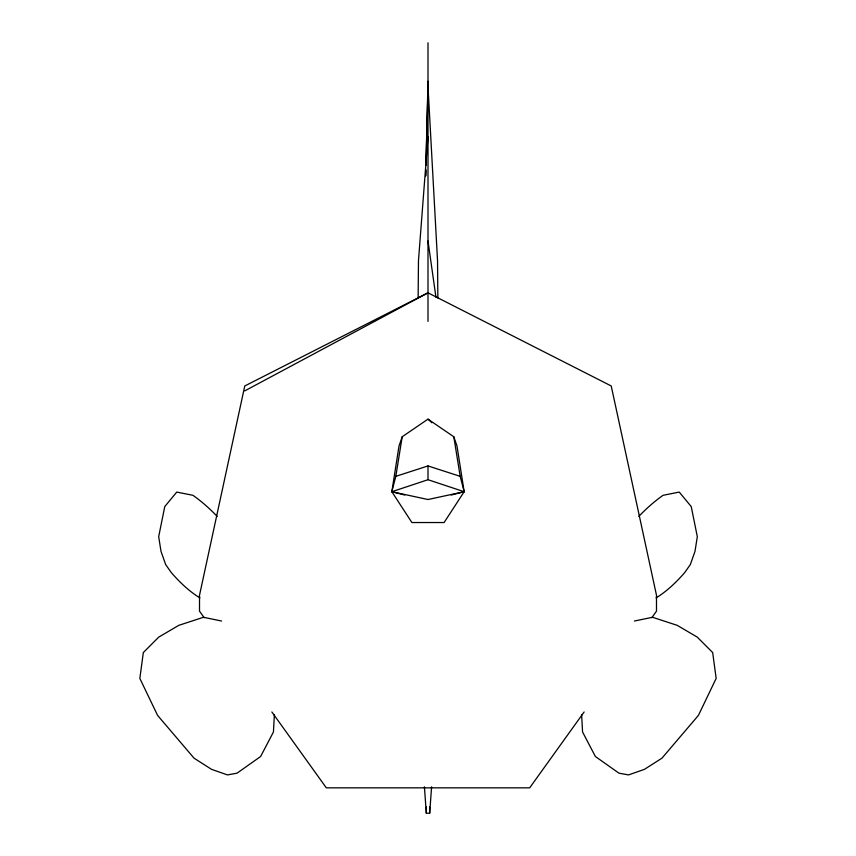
<?xml version="1.0" encoding="UTF-8"?>
<svg xmlns="http://www.w3.org/2000/svg" width="856" height="856" viewBox="0 0 856 856"><rect width="100%" height="100%" fill="white"/><g stroke="black" fill="none" stroke-linecap="round" stroke-linejoin="round"><path stroke-width="1.28" d="M428 86.499L428 81.299L425.946 165.347L428 86.499L437.534 260.695L437.855 298.049M418.145 298.049L418.466 260.695L428 136.618M431.585 786.825L429.691 813.2L426.309 813.2L426.374 807.005M425.839 169.349L425.678 176.015L425.849 170.644M274.359 714.835L273.439 731.998L260.62 756.511L237.048 773.161L227.493 774.915L211.593 769.373L194.034 758.159L157.59 715.402L139.838 678.401L143.337 652.54L158.734 637.11L178.84 625.319L203.482 617.272L221.565 621.028M404.749 495.036L391.834 491.719L395.814 476.343L402.192 436.763L428 419.14L453.808 436.763L457.008 446.062L464.166 491.719L444.093 522.535L411.907 522.535L391.834 491.719L398.992 446.062L402.192 436.763M584.134 711.978L529.682 787.841L326.318 787.841L271.866 711.978M651.823 617.679L656.488 611.173L656.488 595.252L611.227 385.97L428 292.827L244.773 385.97L199.512 595.252L199.512 611.173L204.177 617.679M244.773 390.871L428 292.827M451.251 495.036L464.166 491.719L428 479.713L391.834 491.719L428 499.519L464.166 491.719L460.186 476.343L453.808 436.763M395.814 476.343L428 465.932L460.186 476.343M634.435 621.028L652.518 617.272L677.16 625.319L697.265 637.11L712.663 652.54L716.162 678.401L698.41 715.402L661.966 758.159L644.408 769.373L628.507 774.915L618.952 773.161L595.38 756.511L582.562 731.998L581.641 714.835M428 419.14L431.863 422.736M428 241.028L435.95 297.267M424.416 786.825L426.309 813.2M429.626 807.005L429.691 813.2M428 42.8L428 321.417M428 465.932L428 479.713M217.167 516.371A449.635 143.412 77.8 0 0 192.889 495.292L176.753 492.082L164.769 506.581L158.681 536.669L160.992 551.275L165.647 564.543L171.286 572.568A327.752 104.539 77.8 0 0 199.93 597.863M638.833 516.371A449.635 143.412 -77.8 0 1 663.111 495.292L679.247 492.082L691.231 506.581L697.319 536.669L695.008 551.275L690.353 564.543L684.714 572.568A327.752 104.539 -77.8 0 1 656.071 597.863"/></g></svg>
